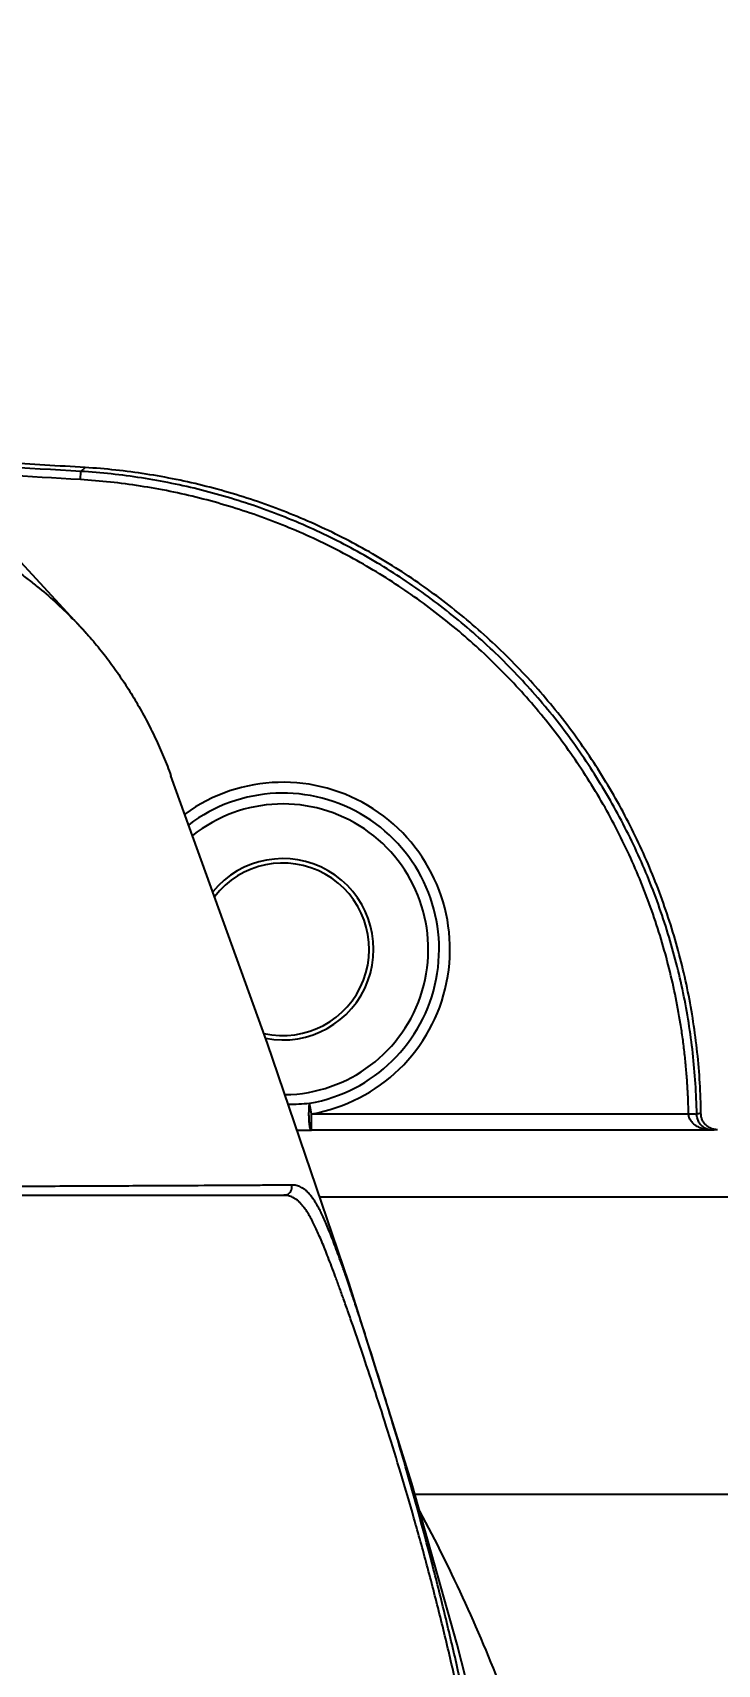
# Model space of a CAD drawing. Header units: millimetres. Extents: x 5828 to 6704, y 123 to 421.
# Drawn here: x 6562.815 to 6564.903, y 216.287 to 221.262 of the extents above; entities that cross this region are included whole.
import ezdxf

# ---------------------------------------------------------------- set-up
doc = ezdxf.new("R2010")
doc.units = ezdxf.units.MM
for name, color, linetype in [('外形图', 7, 'Continuous'), ('尺寸标注', 7, 'Continuous'), ('运动范围', 7, 'Continuous')]:
    doc.layers.add(name, color=color, linetype=linetype)
doc.styles.add('微软雅黑', font='msyh.ttc', dxfattribs={"height": 1.5})
doc.dimstyles.new('尺寸标注_1_20比例', dxfattribs={"dimtxt": 1.5, "dimasz": 1.25, "dimexe": 0.5, "dimexo": 0.4, "dimgap": 0.5, "dimtad": 1, "dimdec": 1, "dimlfac": 20, "dimdsep": 46, "dimtxsty": '微软雅黑', "dimcen": 0.09, "dimadec": 0, "dimazin": 0, "dimtp": 0.01, "dimtm": 0.01, "dimtfac": 1, "dimtdec": 1, "dimtofl": 0, "dimtmove": 0, "dimatfit": 3, "dimfxl": 1, "dimtolj": 1, "dimarcsym": 0})

# ---------------------------------------------------------------- blocks, each defined once
blk = doc.blocks.new('*D1145')
at = {"layer": 'Defpoints', "color": 0}
for p in [(6564.9775, 227.1499), (6618.6004, 224.7716), (6488.2514, 214.3423), (6559.4529, 214.3423), (6635.7237, 214.3423)]:
    blk.add_point(p, dxfattribs=at)
at = {"layer": '尺寸标注', "color": 0, "lineweight": -2}
blk.add_arc((6559.4529, 214.3423), 13.9483, 15.13637, 174.86363, dxfattribs=at)
at = {"layer": '尺寸标注', "color": 0}
for points in [[(6572.7139, 217.9391), (6573.1206, 218.0298), (6573.1893, 216.7644)], [(6545.3524, 215.6004), (6545.7687, 215.5817), (6545.5045, 214.3423)]]:
    blk.add_solid(points, dxfattribs=at)
at = {"layer": '尺寸标注', "color": 0, "insert": (6557.2583, 229.4032), "char_height": 1.5, "attachment_point": 5, "rotation": 8.2904, "style": '微软雅黑'}
blk.add_mtext('\\A1;{\\fAlibaba PuHuiTi 3.0 55 Regular|b0|i0|c134|p18;-\\A1;170%%d}', dxfattribs=at)

msp = doc.modelspace()

# ---------------------------------------------------------------- linework, layer by layer
at = {"layer": '外形图', "linetype": 'ByBlock'}
for p, q in [((6562.9601, 219.8994), (6562.9616, 219.9244)), ((6562.9747, 219.9363), (6562.9616, 219.9244)), ((6563.6647, 217.9654), (6563.6591, 217.998)), ((6563.6647, 217.9654), (6564.8148, 217.9654)), ((6563.6647, 217.9154), (6563.6647, 217.9654)), ((6563.6211, 217.9154), (6563.6647, 217.9154)), ((6564.8885, 217.9154), (6563.6647, 217.9154)), ((6561.8313, 217.7173), (6563.5804, 217.7173)), ((6567.3529, 217.7111), (6563.6908, 217.7111)), ((6567.3529, 216.8055), (6563.9799, 216.8055))]:
    msp.add_line(p, q, dxfattribs=at)
for points in [[(6562.99, 219.4179), (6562.7317, 219.6983), (6562.4239, 219.9915), (6562.0629, 220.2829), (6561.6621, 220.5431)], [(6564.3143, 215.5115), (6564.269, 215.7034), (6564.2034, 215.9772), (6564.1088, 216.3473), (6563.9706, 216.8389), (6563.7793, 217.4515), (6563.531, 218.1797), (6563.2365, 218.9965)]]:
    msp.add_lwpolyline(points, dxfattribs=at)
for centre, radius, start, end in [((6559.3279, 160.0472), 59.9873, 86.527142, 87.002145), ((6559.3279, 160.0472), 59.9623, 86.527142, 86.974173), ((6559.3279, 160.0472), 60, 86.515376, 86.75014), ((6563.5779, 218.4673), 0.5093, 279.8203, 125.9743), ((6563.5779, 218.4673), 0.4762, 279.8203, 127.1272), ((6563.5779, 218.4673), 0.4432, 270.7963, 128.4673), ((6563.5779, 218.4673), 0.2765, 259.0136, 140.6522), ((6563.5779, 218.4673), 0.2629, 257.2382, 142.4264), ((6563.5775, 219.0166), 1.0219, 270.927, 274.5811)]:
    msp.add_arc(centre, radius, start, end, dxfattribs=at)
for points, knots in [([(6561.132, 219.9255), (6561.1725, 219.9243), (6561.252, 219.9217), (6561.3692, 219.9171), (6561.4821, 219.9119), (6561.5905, 219.906), (6561.6943, 219.8993), (6561.7933, 219.892), (6561.8728, 219.8851), (6561.9339, 219.8792), (6561.9916, 219.8731), (6562.0476, 219.8665), (6562.1019, 219.8594), (6562.1527, 219.8523), (6562.2018, 219.8447), (6562.249, 219.8365), (6562.2824, 219.8302), (6562.3144, 219.8237), (6562.345, 219.817), (6562.374, 219.81), (6562.4016, 219.8027), (6562.4276, 219.7952), (6562.4522, 219.7875), (6562.4755, 219.7795), (6562.4974, 219.7713), (6562.5182, 219.7628), (6562.5379, 219.7542), (6562.5568, 219.7453), (6562.575, 219.7364), (6562.5927, 219.7274), (6562.6101, 219.7184), (6562.6271, 219.7092), (6562.6439, 219.7), (6562.6606, 219.6904), (6562.6771, 219.6807), (6562.6935, 219.6706), (6562.7098, 219.6601), (6562.726, 219.6494), (6562.7474, 219.6347), (6562.7737, 219.6159), (6562.8044, 219.5926), (6562.8437, 219.5612), (6562.8901, 219.521), (6562.9337, 219.4789), (6562.9665, 219.4444), (6562.9823, 219.4268), (6562.99, 219.4179)], [0, 0, 0, 0, 0.061019, 0.119969, 0.176774, 0.231358, 0.283643, 0.333553, 0.381036, 0.403857, 0.426058, 0.468577, 0.488882, 0.508545, 0.54594, 0.563675, 0.580767, 0.597194, 0.612932, 0.62796, 0.642261, 0.65586, 0.668801, 0.681126, 0.69288, 0.704119, 0.714923, 0.72537, 0.735537, 0.745496, 0.75531, 0.765018, 0.77466, 0.784273, 0.793896, 0.803567, 0.813303, 0.823084, 0.832887, 0.852464, 0.871848, 0.890934, 0.928213, 0.964407, 0.982241, 1, 1, 1, 1]), ([(6564.8399, 217.9649), (6564.8393, 217.9959), (6564.8367, 218.058), (6564.8285, 218.1509), (6564.816, 218.2434), (6564.7935, 218.3656), (6564.7549, 218.5163), (6564.7023, 218.6628), (6564.6522, 218.7766), (6564.6107, 218.8601), (6564.5654, 218.9416), (6564.4999, 219.0473), (6564.409, 219.1735), (6564.2863, 219.3141), (6564.1509, 219.4427), (6564.0287, 219.5389), (6563.9258, 219.6088), (6563.8463, 219.6576), (6563.7647, 219.7025), (6563.6531, 219.7574), (6563.509, 219.8161), (6563.3601, 219.8611), (6563.2389, 219.8887), (6563.1471, 219.9052), (6563.0546, 219.9173), (6562.9927, 219.9225), (6562.9616, 219.9244)], [0, 0, 0, 0, 0.031254, 0.062508, 0.093763, 0.125017, 0.187508, 0.25, 0.281254, 0.312508, 0.343763, 0.375017, 0.437508, 0.5, 0.562492, 0.624983, 0.656237, 0.687491, 0.718746, 0.75, 0.812492, 0.874983, 0.906237, 0.937492, 0.968746, 1, 1, 1, 1]), ([(6564.8527, 217.9666), (6564.8523, 217.9978), (6564.85, 218.0601), (6564.8422, 218.1534), (6564.8301, 218.2461), (6564.8081, 218.3689), (6564.77, 218.5203), (6564.7178, 218.6674), (6564.668, 218.7818), (6564.6267, 218.8657), (6564.5815, 218.9476), (6564.5162, 219.0539), (6564.4253, 219.1808), (6564.3026, 219.3222), (6564.1672, 219.4516), (6564.0447, 219.5484), (6563.9417, 219.6187), (6563.862, 219.6677), (6563.7801, 219.713), (6563.6683, 219.7682), (6563.5238, 219.8273), (6563.3744, 219.8726), (6563.2528, 219.9004), (6563.1607, 219.9169), (6563.068, 219.9291), (6563.0058, 219.9344), (6562.9747, 219.9363)], [0, 0, 0, 0, 0.031254, 0.062509, 0.093763, 0.125017, 0.187509, 0.25, 0.281254, 0.312509, 0.343763, 0.375017, 0.437509, 0.5, 0.562491, 0.624983, 0.656237, 0.687491, 0.718746, 0.75, 0.812491, 0.874983, 0.906237, 0.937491, 0.968746, 1, 1, 1, 1]), ([(6564.8148, 217.9654), (6564.8145, 217.9808), (6564.8138, 218.0038), (6564.8124, 218.0344), (6564.8106, 218.065), (6564.8076, 218.1033), (6564.803, 218.1491), (6564.7973, 218.1947), (6564.7883, 218.2554), (6564.7745, 218.3309), (6564.7536, 218.4206), (6564.7286, 218.5092), (6564.6995, 218.5965), (6564.6664, 218.6824), (6564.6293, 218.7666), (6564.5883, 218.8491), (6564.5435, 218.9295), (6564.495, 219.0077), (6564.4429, 219.0837), (6564.3688, 219.1815), (6564.2678, 219.2972), (6564.1342, 219.4241), (6563.9894, 219.538), (6563.8346, 219.6379), (6563.6711, 219.7231), (6563.5289, 219.781), (6563.4123, 219.8192), (6563.294, 219.852), (6563.1435, 219.8825), (6563.0213, 219.8957), (6562.9601, 219.8994)], [0, 0, 0, 0, 0.015628, 0.023442, 0.031256, 0.046885, 0.062513, 0.078141, 0.093769, 0.125023, 0.156277, 0.187531, 0.218785, 0.250039, 0.281293, 0.312547, 0.343801, 0.375055, 0.406309, 0.437563, 0.500054, 0.562545, 0.625036, 0.687527, 0.750019, 0.81251, 0.843764, 0.875018, 0.937509, 1, 1, 1, 1]), ([(6562.99, 219.4179), (6563.0031, 219.4028), (6563.0287, 219.3719), (6563.0649, 219.3236), (6563.0991, 219.2731), (6563.1314, 219.2208), (6563.1614, 219.1667), (6563.1891, 219.1112), (6563.2143, 219.0544), (6563.2294, 219.0159), (6563.2365, 218.9965)], [0, 0, 0, 0, 0.122198, 0.245072, 0.369081, 0.494431, 0.620657, 0.74718, 0.873596, 1, 1, 1, 1]), ([(6563.6647, 217.9154), (6563.6645, 217.9154), (6563.6641, 217.9156), (6563.6636, 217.916), (6563.6631, 217.9167), (6563.6626, 217.9176), (6563.6621, 217.9187), (6563.6616, 217.9201), (6563.6612, 217.9217), (6563.6605, 217.9242), (6563.6598, 217.928), (6563.6591, 217.933), (6563.6585, 217.9386), (6563.658, 217.9448), (6563.6576, 217.9514), (6563.6574, 217.9583), (6563.6573, 217.9654), (6563.6574, 217.9746), (6563.6577, 217.9836), (6563.6584, 217.9921), (6563.6588, 217.9961), (6563.6591, 217.998)], [0, 0, 0, 0, 0.006484, 0.014279, 0.024112, 0.036323, 0.051052, 0.068338, 0.088164, 0.110476, 0.162211, 0.222673, 0.290748, 0.365132, 0.444377, 0.526929, 0.61116, 0.695406, 0.857313, 0.931798, 1, 1, 1, 1]), ([(6564.8885, 217.9154), (6564.8847, 217.9155), (6564.877, 217.9159), (6564.8656, 217.9178), (6564.8544, 217.921), (6564.8435, 217.9257), (6564.8349, 217.931), (6564.8287, 217.9363), (6564.8243, 217.9409), (6564.8205, 217.9461), (6564.818, 217.951), (6564.8166, 217.9547), (6564.816, 217.9569), (6564.8156, 217.9586), (6564.8153, 217.9603), (6564.8151, 217.962), (6564.8149, 217.9637), (6564.8148, 217.9649), (6564.8148, 217.9654)], [0, 0, 0, 0, 0.117539, 0.235541, 0.354507, 0.475104, 0.598314, 0.661427, 0.725837, 0.791825, 0.859607, 0.894208, 0.911667, 0.929219, 0.946841, 0.964523, 0.982257, 1, 1, 1, 1]), ([(6564.8149, 217.9654), (6564.8165, 217.9654), (6564.8196, 217.9654), (6564.8242, 217.9654), (6564.8278, 217.9653), (6564.8305, 217.9653), (6564.8323, 217.9652), (6564.834, 217.9652), (6564.8354, 217.9652), (6564.8367, 217.9651), (6564.8376, 217.9651), (6564.8383, 217.965), (6564.8387, 217.965), (6564.839, 217.965), (6564.8393, 217.965), (6564.8395, 217.9649), (6564.8397, 217.9649), (6564.8398, 217.9649), (6564.8398, 217.9649), (6564.8399, 217.9649)], [0, 0, 0, 0, 0.192742, 0.378248, 0.549557, 0.627853, 0.700246, 0.766056, 0.824667, 0.875528, 0.918165, 0.936272, 0.952181, 0.965855, 0.977265, 0.986386, 0.993205, 0.997721, 1, 1, 1, 1]), ([(6564.8527, 217.9666), (6564.8505, 217.9666), (6564.8462, 217.9662), (6564.842, 217.9654), (6564.8399, 217.9649)], [0, 0, 0, 0, 0.496021, 1, 1, 1, 1]), ([(6564.8885, 217.9154), (6564.886, 217.9155), (6564.8809, 217.9159), (6564.8734, 217.9178), (6564.8659, 217.9211), (6564.8587, 217.9258), (6564.8519, 217.9323), (6564.8458, 217.9409), (6564.8421, 217.9499), (6564.8403, 217.9581), (6564.8399, 217.9626), (6564.8399, 217.9649)], [0, 0, 0, 0, 0.098713, 0.19933, 0.303857, 0.414771, 0.535428, 0.670457, 0.825259, 0.910822, 1, 1, 1, 1]), ([(6564.9027, 217.9173), (6564.8994, 217.9173), (6564.8929, 217.9179), (6564.8836, 217.9207), (6564.8749, 217.9253), (6564.8673, 217.9315), (6564.8611, 217.939), (6564.8564, 217.9476), (6564.8539, 217.9554), (6564.8529, 217.9618), (6564.8527, 217.965), (6564.8527, 217.9666)], [0, 0, 0, 0, 0.124981, 0.249963, 0.374945, 0.499927, 0.624908, 0.74989, 0.874871, 0.937435, 1, 1, 1, 1]), ([(6564.9027, 217.9173), (6564.9003, 217.9173), (6564.8956, 217.917), (6564.8909, 217.916), (6564.8885, 217.9154)], [0, 0, 0, 0, 0.495742, 1, 1, 1, 1]), ([(6563.6045, 217.7485), (6563.592, 217.7483), (6563.5645, 217.7481), (6563.5194, 217.7477), (6563.4669, 217.7474), (6563.3813, 217.7469), (6563.2846, 217.7464), (6563.1762, 217.7459), (6563.0816, 217.7455), (6562.9783, 217.745), (6562.8656, 217.7445), (6562.741, 217.7439), (6562.6009, 217.7434), (6562.4416, 217.743), (6562.2606, 217.7427), (6562.0573, 217.7425), (6561.9144, 217.7425), (6561.8395, 217.7425)], [0, 0, 0, 0, 0.021247, 0.046782, 0.076548, 0.110511, 0.192278, 0.240924, 0.294705, 0.353161, 0.416445, 0.48634, 0.564925, 0.654478, 0.757116, 0.872695, 1, 1, 1, 1]), ([(6563.5804, 217.7173), (6563.5821, 217.7173), (6563.5856, 217.7177), (6563.59, 217.7191), (6563.5934, 217.7209), (6563.5966, 217.7232), (6563.6002, 217.7268), (6563.6028, 217.7312), (6563.6042, 217.7349), (6563.6051, 217.7386), (6563.6054, 217.7432), (6563.6049, 217.7468), (6563.6045, 217.7485)], [0, 0, 0, 0, 0.113511, 0.235888, 0.300173, 0.365942, 0.499358, 0.632895, 0.698803, 0.763266, 0.886066, 1, 1, 1, 1]), ([(6564.3164, 214.3423), (6564.3164, 214.4523), (6564.3121, 214.6724), (6564.2929, 215.0015), (6564.261, 215.3288), (6564.224, 215.5996), (6564.1886, 215.8143), (6564.1593, 215.9737), (6564.1274, 216.1314), (6564.093, 216.2869), (6564.0563, 216.4394), (6564.018, 216.5879), (6563.9784, 216.731), (6563.9385, 216.8673), (6563.8991, 216.9952), (6563.8612, 217.1133), (6563.8257, 217.2201), (6563.7978, 217.3017), (6563.7772, 217.3606), (6563.7632, 217.4001), (6563.7502, 217.4364), (6563.738, 217.4698), (6563.7266, 217.5002), (6563.716, 217.5278), (6563.7061, 217.5529), (6563.6967, 217.5755), (6563.6879, 217.596), (6563.6796, 217.6144), (6563.6717, 217.6308), (6563.6641, 217.6455), (6563.6567, 217.6585), (6563.6496, 217.6699), (6563.6426, 217.6798), (6563.6358, 217.6884), (6563.629, 217.6957), (6563.6223, 217.7019), (6563.6155, 217.7069), (6563.6087, 217.7108), (6563.6018, 217.7138), (6563.5949, 217.7159), (6563.5878, 217.717), (6563.583, 217.7173), (6563.5807, 217.7173)], [0, 0, 0, 0, 0.094232, 0.188362, 0.282261, 0.375748, 0.42226, 0.468542, 0.514514, 0.56003, 0.604897, 0.648795, 0.691341, 0.73205, 0.770412, 0.805942, 0.838189, 0.866834, 0.879726, 0.891669, 0.902687, 0.912805, 0.922052, 0.930482, 0.938155, 0.945131, 0.951468, 0.957214, 0.962412, 0.967108, 0.971347, 0.97517, 0.978619, 0.981737, 0.984569, 0.987156, 0.98954, 0.991765, 0.993878, 0.995927, 0.997955, 1, 1, 1, 1]), ([(6564.3292, 214.3423), (6564.3292, 214.4529), (6564.326, 214.6188), (6564.3153, 214.8396), (6564.3041, 215.005), (6564.2896, 215.1699), (6564.272, 215.3342), (6564.2514, 215.4978), (6564.2277, 215.6606), (6564.2055, 215.7955), (6564.1864, 215.9029), (6564.1664, 216.0095), (6564.1398, 216.1417), (6564.1054, 216.2986), (6564.0689, 216.4527), (6564.0191, 216.6499), (6563.967, 216.8388), (6563.9145, 217.0175), (6563.8778, 217.1379), (6563.8485, 217.2312), (6563.8265, 217.2999), (6563.8114, 217.3466), (6563.7971, 217.39), (6563.7837, 217.4301), (6563.7711, 217.467), (6563.7594, 217.5007), (6563.7485, 217.5314), (6563.7382, 217.5593), (6563.7286, 217.5846), (6563.7195, 217.6074), (6563.7109, 217.628), (6563.7028, 217.6465), (6563.695, 217.6629), (6563.6875, 217.6776), (6563.6803, 217.6905), (6563.6732, 217.7019), (6563.6663, 217.7118), (6563.6595, 217.7203), (6563.6528, 217.7275), (6563.6461, 217.7336), (6563.6393, 217.7385), (6563.6325, 217.7424), (6563.6257, 217.7453), (6563.6187, 217.7472), (6563.6116, 217.7483), (6563.6069, 217.7485), (6563.6045, 217.7485)], [0, 0, 0, 0, 0.093968, 0.140938, 0.187874, 0.234759, 0.28157, 0.328288, 0.374884, 0.421321, 0.444467, 0.467557, 0.513507, 0.559046, 0.604005, 0.64806, 0.731825, 0.770487, 0.806293, 0.838763, 0.853635, 0.867545, 0.880476, 0.892446, 0.903472, 0.913574, 0.922795, 0.931194, 0.938832, 0.945771, 0.952068, 0.957766, 0.962914, 0.967556, 0.971741, 0.975513, 0.978912, 0.981978, 0.984758, 0.987297, 0.989644, 0.991842, 0.993934, 0.995964, 0.997974, 1, 1, 1, 1]), ([(6563.9947, 216.7546), (6564.0438, 216.6624), (6564.1363, 216.4749), (6564.2578, 216.1857), (6564.3614, 215.8894), (6564.4468, 215.5872), (6564.5136, 215.2802), (6564.5615, 214.9696), (6564.5904, 214.6566), (6564.5968, 214.447), (6564.5968, 214.3423)], [0, 0, 0, 0, 0.124783, 0.249637, 0.374563, 0.499556, 0.62461, 0.749711, 0.874847, 1, 1, 1, 1])]:
    msp.add_open_spline(points, degree=3, knots=knots, dxfattribs=at)
at = {"layer": '运动范围'}
msp.add_arc((6559.4529, 214.3423), 60.06, 10, 350, dxfattribs=at)

# ---------------------------------------------------------------- dimensions: what is measured, and where the dimension line sits
at = {"layer": '尺寸标注'}
dim = msp.add_angular_dim_2l(base=(6564.9775, 227.1499), line1=((6635.7237, 214.3423), (6488.2514, 214.3423)), line2=((6559.4529, 214.3423), (6618.6004, 224.7716)), text='\\A1;{\\fAlibaba PuHuiTi 3.0 55 Regular|b0|i0|c134|p18;-<>}', dimstyle='尺寸标注_1_20比例', dxfattribs=at)
dim.commit()
dim.dimension.update_dxf_attribs({"geometry": '*D1145', "text_midpoint": (6557.4417, 228.1449), "dimtype": 162})

doc.saveas('drawing.dxf')
